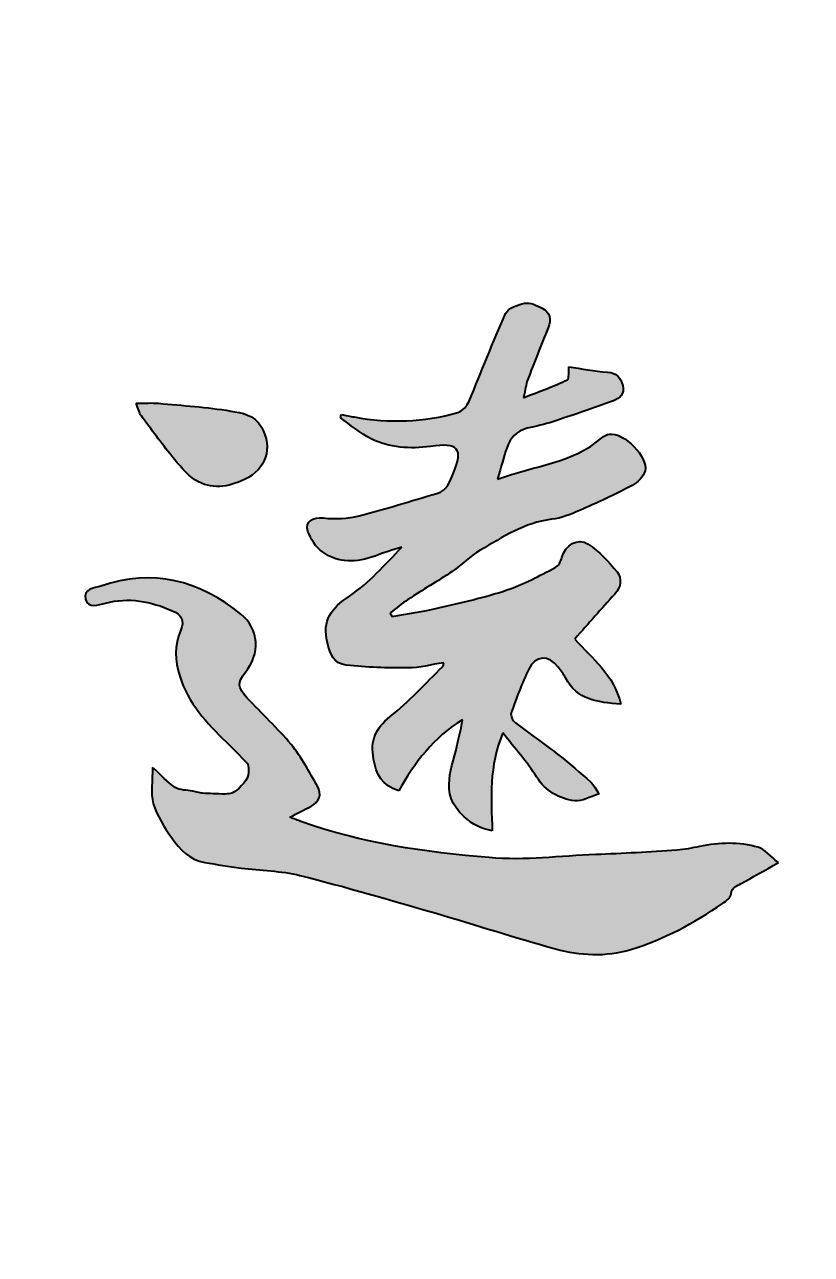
# Model space of a CAD drawing. Extents: x -191212 to 1245715665, y -234495 to 250873.
# Drawn here: x 210077 to 210979, y -73781 to -72371 of the extents above; entities that cross this region are included whole.
import ezdxf

# ---------------------------------------------------------------- set-up
doc = ezdxf.new("R2010")
doc.units = 0
doc.header["$LTSCALE"] = 500
doc.layers.get('0').update_dxf_attribs({"linetype": 'CONTINUOUS'})
doc.layers.get('Defpoints').update_dxf_attribs({"linetype": 'CONTINUOUS'})
doc.layers.add('AXIS', color=3, linetype='CONTINUOUS')
doc.layers.add('TWT_DIM', color=3, linetype='CONTINUOUS')
doc.styles.add('_TCH_DIM_T3', font='SIMPLEX', dxfattribs={"width": 0.705882, "bigfont": 'GBCBIG'})
doc.dimstyles.new('_TCH_ARCH&&200', dxfattribs={"dimtxt": 510, "dimasz": 200, "dimexe": 500, "dimexo": 600, "dimgap": 200, "dimtad": 1, "dimdec": 0, "dimzin": 0, "dimdsep": 46, "dimtxsty": '_TCH_DIM_T3', "dimblk": 'ARCHTICK', "dimcen": 0.09, "dimclrt": 225, "dimazin": 2, "dimtfac": 1, "dimtdec": 0, "dimtix": 1, "dimtmove": 2, "dimatfit": 3, "dimfxl": 1, "dimtolj": 1, "dimtzin": 0, "dimarcsym": 0})
doc.dimstyles.new('_TWT_ARCH&&100', dxfattribs={"dimtxt": 297.5, "dimasz": 100, "dimexe": 250, "dimexo": 300, "dimgap": 100, "dimtad": 1, "dimdec": 0, "dimzin": 0, "dimdsep": 46, "dimtxsty": '_TCH_DIM_T3', "dimblk": 'ARCHTICK', "dimcen": 0.09, "dimclrt": 7, "dimazin": 2, "dimtfac": 1, "dimtdec": 0, "dimtix": 1, "dimtmove": 2, "dimatfit": 3, "dimfxl": 1, "dimtolj": 1, "dimtzin": 0, "dimarcsym": 0})

# ---------------------------------------------------------------- blocks, each defined once
blk = doc.blocks.new('_ArchTick')
at = {"color": 0, "linetype": 'ByBlock', "const_width": 0.4}
blk.add_lwpolyline([(-0.5, -0.5), (0.5, 0.5)], dxfattribs=at)
blk = doc.blocks.new('*D200')
at = {"layer": 'AXIS', "color": 0, "lineweight": -2}
for p, q in [((278887.8, 52433.3), (283787.8, 52433.3)), ((283287.8, 44433.3), (283287.8, 52433.3)), ((278887.8, 44433.3), (283787.8, 44433.3))]:
    blk.add_line(p, q, dxfattribs=at)
at = {"layer": 'Defpoints', "color": 0}
for p in [(278287.8, 52433.3), (283287.8, 52433.3), (278287.8, 44433.3), (161593.6, -91198.8), (162081.3, -91198.8), (161593.6, -92638.9)]:
    blk.add_point(p, dxfattribs=at)
at = {"layer": 'TWT_DIM', "color": 0, "lineweight": -2}
for p, q in [((161893.6, -91198.8), (162331.3, -91198.8)), ((162081.3, -92638.9), (162081.3, -91198.8)), ((161893.6, -92638.9), (162331.3, -92638.9))]:
    blk.add_line(p, q, dxfattribs=at)
at = {"layer": 'AXIS', "color": 0, "lineweight": -2, "xscale": 200, "yscale": 200, "zscale": 200}
for p, rotation in [((283287.8, 52433.3), 90), ((283287.8, 44433.3), 270)]:
    blk.add_blockref('_ArchTick', p, dxfattribs=dict(at, rotation=rotation))
at = {"layer": 'TWT_DIM', "color": 0, "lineweight": -2, "xscale": 100, "yscale": 100, "zscale": 100}
for p, rotation in [((162081.3, -91198.8), 90), ((162081.3, -92638.9), 270)]:
    blk.add_blockref('_ArchTick', p, dxfattribs=dict(at, rotation=rotation))
at = {"layer": 'AXIS', "color": 7, "insert": (282832.8, 48433.3), "char_height": 510, "attachment_point": 5, "rotation": 90, "style": '_TCH_DIM_T3'}
blk.add_mtext('\\A1;8000', dxfattribs=at)
at = {"layer": 'TWT_DIM', "color": 7, "insert": (161832.5, -91918.9), "char_height": 297.5, "attachment_point": 5, "rotation": 90, "style": '_TCH_DIM_T3'}
blk.add_mtext('\\A1;1800', dxfattribs=at)

msp = doc.modelspace()

# ---------------------------------------------------------------- hatches: boundary and pattern name
h = msp.add_hatch(color=256)
edge = h.paths.add_edge_path()
edge.add_spline(control_points=[(210629.7, -72856.4), (210633.8, -72845.5), (210640.6, -72836.6), (210653.2, -72833.8)], knot_values=[72, 72, 72, 72, 73, 73, 73, 73], degree=3, periodic=0)
edge.add_spline(control_points=[(210653.2, -72833.8), (210663, -72831.6), (210673, -72829.3), (210682.5, -72826.2)], knot_values=[71, 71, 71, 71, 72, 72, 72, 72], degree=3, periodic=0)
edge.add_spline(control_points=[(210682.5, -72826.2), (210705.8, -72818.5), (210728.9, -72810.8), (210751.8, -72802.2)], knot_values=[70, 70, 70, 70, 71, 71, 71, 71], degree=3, periodic=0)
edge.add_spline(control_points=[(210751.8, -72802.2), (210758.9, -72799.5), (210765.4, -72794.2), (210762.5, -72784.6)], knot_values=[69, 69, 69, 69, 70, 70, 70, 70], degree=3, periodic=0)
edge.add_spline(control_points=[(210762.5, -72784.6), (210760, -72776), (210755.8, -72770.1), (210745.1, -72769.4)], knot_values=[68, 68, 68, 68, 69, 69, 69, 69], degree=3, periodic=0)
edge.add_spline(control_points=[(210745.1, -72769.4), (210730, -72768.4), (210715, -72765.3), (210700.7, -72763.2)], knot_values=[67, 67, 67, 67, 68, 68, 68, 68], degree=3, periodic=0)
edge.add_spline(control_points=[(210700.7, -72763.2), (210700.3, -72768.4), (210701.5, -72777), (210699.1, -72778.1)], knot_values=[66, 66, 66, 66, 67, 67, 67, 67], degree=3, periodic=0)
edge.add_spline(control_points=[(210699.1, -72778.1), (210683.9, -72785.5), (210667.9, -72791.2), (210648.9, -72798.7)], knot_values=[65, 65, 65, 65, 66, 66, 66, 66], degree=3, periodic=0)
edge.add_spline(control_points=[(210648.9, -72798.7), (210651.1, -72789), (210651.6, -72783.5), (210653.5, -72778.6)], knot_values=[64, 64, 64, 64, 65, 65, 65, 65], degree=3, periodic=0)
edge.add_spline(control_points=[(210653.5, -72778.6), (210661.1, -72758.5), (210669, -72738.5), (210677.1, -72718.6)], knot_values=[63, 63, 63, 63, 64, 64, 64, 64], degree=3, periodic=0)
edge.add_spline(control_points=[(210677.1, -72718.6), (210681.1, -72708.9), (210679.3, -72700.8), (210670.3, -72696)], knot_values=[62, 62, 62, 62, 63, 63, 63, 63], degree=3, periodic=0)
edge.add_spline(control_points=[(210670.3, -72696), (210664.1, -72692.7), (210656.2, -72689.3), (210649.9, -72690.5)], knot_values=[61, 61, 61, 61, 62, 62, 62, 62], degree=3, periodic=0)
edge.add_spline(control_points=[(210649.9, -72690.5), (210642, -72691.9), (210631.2, -72696.1), (210628.4, -72702.3)], knot_values=[60, 60, 60, 60, 61, 61, 61, 61], degree=3, periodic=0)
edge.add_spline(control_points=[(210628.4, -72702.3), (210613.4, -72735.2), (210600.7, -72769.2), (210586.5, -72802.5)], knot_values=[59, 59, 59, 59, 60, 60, 60, 60], degree=3, periodic=0)
edge.add_spline(control_points=[(210586.5, -72802.5), (210584.2, -72807.9), (210578.9, -72814.3), (210573.8, -72815.7)], knot_values=[58, 58, 58, 58, 59, 59, 59, 59], degree=3, periodic=0)
edge.add_spline(control_points=[(210573.8, -72815.7), (210534.7, -72826.8), (210494.9, -72828.1), (210454.9, -72820.8)], knot_values=[57, 57, 57, 57, 58, 58, 58, 58], degree=3, periodic=0)
edge.add_spline(control_points=[(210454.9, -72820.8), (210450, -72819.9), (210445.2, -72818.9), (210440.3, -72818)], knot_values=[56, 56, 56, 56, 57, 57, 57, 57], degree=3, periodic=0)
edge.add_spline(control_points=[(210440.3, -72818), (210439.9, -72819.2), (210439.5, -72820.4), (210439.1, -72821.7)], knot_values=[55, 55, 55, 55, 56, 56, 56, 56], degree=3, periodic=0)
edge.add_spline(control_points=[(210439.1, -72821.7), (210450.7, -72829.8), (210461.6, -72839.4), (210474.2, -72845.7)], knot_values=[54, 54, 54, 54, 55, 55, 55, 55], degree=3, periodic=0)
edge.add_spline(control_points=[(210474.2, -72845.7), (210495.5, -72856.4), (210518.9, -72857.7), (210542.2, -72854.5)], knot_values=[53, 53, 53, 53, 54, 54, 54, 54], degree=3, periodic=0)
edge.add_spline(control_points=[(210542.2, -72854.5), (210573.9, -72850.1), (210580.5, -72856.8), (210568.6, -72885)], knot_values=[52, 52, 52, 52, 53, 53, 53, 53], degree=3, periodic=0)
edge.add_spline(control_points=[(210568.6, -72885), (210564.8, -72894.1), (210561.8, -72905.1), (210549.5, -72908.5)], knot_values=[51, 51, 51, 51, 52, 52, 52, 52], degree=3, periodic=0)
edge.add_spline(control_points=[(210549.5, -72908.5), (210519.8, -72916.8), (210490.5, -72926.6), (210460.6, -72934)], knot_values=[50, 50, 50, 50, 51, 51, 51, 51], degree=3, periodic=0)
edge.add_spline(control_points=[(210460.6, -72934), (210447.5, -72937.2), (210433.1, -72938.1), (210419.6, -72936.6)], knot_values=[49, 49, 49, 49, 50, 50, 50, 50], degree=3, periodic=0)
edge.add_spline(control_points=[(210419.6, -72936.6), (210407.6, -72935.3), (210398, -72940.4), (210401.9, -72951.9)], knot_values=[48, 48, 48, 48, 49, 49, 49, 49], degree=3, periodic=0)
edge.add_spline(control_points=[(210401.9, -72951.9), (210404.8, -72960.7), (210411, -72970.1), (210418.5, -72975.5)], knot_values=[47, 47, 47, 47, 48, 48, 48, 48], degree=3, periodic=0)
edge.add_spline(control_points=[(210418.5, -72975.5), (210437, -72988.7), (210457.8, -72987.9), (210478.8, -72980.2)], knot_values=[46, 46, 46, 46, 47, 47, 47, 47], degree=3, periodic=0)
edge.add_spline(control_points=[(210478.8, -72980.2), (210488.8, -72976.4), (210499.1, -72973.3), (210509.4, -72969.9)], knot_values=[45, 45, 45, 45, 46, 46, 46, 46], degree=3, periodic=0)
edge.add_spline(control_points=[(210509.4, -72969.9), (210490.1, -72990.2), (210471.8, -73011.1), (210449.5, -73026.1)], knot_values=[44, 44, 44, 44, 45, 45, 45, 45], degree=3, periodic=0)
edge.add_spline(control_points=[(210449.5, -73026.1), (210428.7, -73040.1), (210417.8, -73053.7), (210424.2, -73079.6)], knot_values=[43, 43, 43, 43, 44, 44, 44, 44], degree=3, periodic=0)
edge.add_spline(control_points=[(210424.2, -73079.6), (210427.7, -73093.5), (210431.6, -73103.7), (210445.8, -73105.3)], knot_values=[42, 42, 42, 42, 43, 43, 43, 43], degree=3, periodic=0)
edge.add_spline(control_points=[(210445.8, -73105.3), (210469.1, -73107.8), (210492.7, -73108.7), (210516.2, -73108.5)], knot_values=[41, 41, 41, 41, 42, 42, 42, 42], degree=3, periodic=0)
edge.add_spline(control_points=[(210516.2, -73108.5), (210529.8, -73108.4), (210543.4, -73104.7), (210557.6, -73102.5)], knot_values=[40, 40, 40, 40, 41, 41, 41, 41], degree=3, periodic=0)
edge.add_spline(control_points=[(210557.6, -73102.5), (210557.1, -73104.6), (210557.2, -73106.1), (210556.5, -73106.8)], knot_values=[39, 39, 39, 39, 40, 40, 40, 40], degree=3, periodic=0)
edge.add_spline(control_points=[(210556.5, -73106.8), (210536.5, -73126.2), (210517.7, -73147), (210496, -73164.3)], knot_values=[38, 38, 38, 38, 39, 39, 39, 39], degree=3, periodic=0)
edge.add_spline(control_points=[(210496, -73164.3), (210479.1, -73177.9), (210473.2, -73191.6), (210477.1, -73212.9)], knot_values=[37, 37, 37, 37, 38, 38, 38, 38], degree=3, periodic=0)
edge.add_spline(control_points=[(210477.1, -73212.9), (210480.3, -73230.6), (210486.4, -73243.4), (210505.9, -73249.3)], knot_values=[36, 36, 36, 36, 37, 37, 37, 37], degree=3, periodic=0)
edge.add_spline(control_points=[(210505.9, -73249.3), (210524, -73217.3), (210545.9, -73188), (210579, -73167.8)], knot_values=[35, 35, 35, 35, 36, 36, 36, 36], degree=3, periodic=0)
edge.add_spline(control_points=[(210579, -73167.8), (210578, -73176.6), (210575.2, -73184.7), (210573.7, -73193.1)], knot_values=[34, 34, 34, 34, 35, 35, 35, 35], degree=3, periodic=0)
edge.add_spline(control_points=[(210573.7, -73193.1), (210568.5, -73222.2), (210550.4, -73251.2), (210580.8, -73279.2)], knot_values=[33, 33, 33, 33, 34, 34, 34, 34], degree=3, periodic=0)
edge.add_spline(control_points=[(210580.8, -73279.2), (210590.8, -73288.4), (210599.6, -73292.6), (210613.1, -73295.2)], knot_values=[32, 32, 32, 32, 33, 33, 33, 33], degree=3, periodic=0)
edge.add_spline(control_points=[(210613.1, -73295.2), (210611.7, -73257.8), (210609.1, -73221.2), (210625.2, -73183)], knot_values=[31, 31, 31, 31, 32, 32, 32, 32], degree=3, periodic=0)
edge.add_spline(control_points=[(210625.2, -73183), (210639.2, -73201.1), (210652.9, -73216.4), (210663.9, -73233.5)], knot_values=[30, 30, 30, 30, 31, 31, 31, 31], degree=3, periodic=0)
edge.add_spline(control_points=[(210663.9, -73233.5), (210674.6, -73250), (210689.6, -73258.4), (210707.5, -73260.8)], knot_values=[29, 29, 29, 29, 30, 30, 30, 30], degree=3, periodic=0)
edge.add_spline(control_points=[(210707.5, -73260.8), (210715.6, -73261.9), (210724.6, -73256.3), (210735.4, -73253)], knot_values=[28, 28, 28, 28, 29, 29, 29, 29], degree=3, periodic=0)
edge.add_spline(control_points=[(210735.4, -73253), (210731.4, -73247.2), (210729.4, -73242.5), (210726, -73239.4)], knot_values=[27, 27, 27, 27, 28, 28, 28, 28], degree=3, periodic=0)
edge.add_spline(control_points=[(210726, -73239.4), (210714, -73228.7), (210701.8, -73218.2), (210689.2, -73208.4)], knot_values=[26, 26, 26, 26, 27, 27, 27, 27], degree=3, periodic=0)
edge.add_spline(control_points=[(210689.2, -73208.4), (210672.9, -73195.8), (210655.8, -73184.1), (210639.5, -73171.4)], knot_values=[25, 25, 25, 25, 26, 26, 26, 26], degree=3, periodic=0)
edge.add_spline(control_points=[(210639.5, -73171.4), (210636.6, -73169.1), (210633.6, -73163), (210634.6, -73160.1)], knot_values=[24, 24, 24, 24, 25, 25, 25, 25], degree=3, periodic=0)
edge.add_spline(control_points=[(210634.6, -73160.1), (210640.6, -73143), (210647.1, -73126.1), (210654.9, -73109.8)], knot_values=[23, 23, 23, 23, 24, 24, 24, 24], degree=3, periodic=0)
edge.add_spline(control_points=[(210654.9, -73109.8), (210662.6, -73093.8), (210677.7, -73093.3), (210688.4, -73107.6)], knot_values=[22, 22, 22, 22, 23, 23, 23, 23], degree=3, periodic=0)
edge.add_spline(control_points=[(210688.4, -73107.6), (210691.4, -73111.6), (210694.9, -73115.5), (210697.1, -73120)], knot_values=[21, 21, 21, 21, 22, 22, 22, 22], degree=3, periodic=0)
edge.add_spline(control_points=[(210697.1, -73120), (210710, -73145.2), (210733.5, -73147.7), (210760.3, -73150.2)], knot_values=[20, 20, 20, 20, 21, 21, 21, 21], degree=3, periodic=0)
edge.add_spline(control_points=[(210760.3, -73150.2), (210752.9, -73116.2), (210727.4, -73097.5), (210707.5, -73075.5)], knot_values=[19, 19, 19, 19, 20, 20, 20, 20], degree=3, periodic=0)
edge.add_spline(control_points=[(210707.5, -73075.5), (210723.4, -73057.6), (210738.2, -73040.5), (210753.4, -73023.9)], knot_values=[18, 18, 18, 18, 19, 19, 19, 19], degree=3, periodic=0)
edge.add_spline(control_points=[(210753.4, -73023.9), (210761, -73015.7), (210761.9, -73005.9), (210756, -72998.4)], knot_values=[17, 17, 17, 17, 18, 18, 18, 18], degree=3, periodic=0)
edge.add_spline(control_points=[(210756, -72998.4), (210746.5, -72986.5), (210735.6, -72974.8), (210723, -72966.5)], knot_values=[16, 16, 16, 16, 17, 17, 17, 17], degree=3, periodic=0)
edge.add_spline(control_points=[(210723, -72966.5), (210711, -72958.6), (210696.2, -72968), (210692.9, -72981.7)], knot_values=[15, 15, 15, 15, 16, 16, 16, 16], degree=3, periodic=0)
edge.add_spline(control_points=[(210692.9, -72981.7), (210691.9, -72986.2), (210688.8, -72991.6), (210685.1, -72993.5)], knot_values=[14, 14, 14, 14, 15, 15, 15, 15], degree=3, periodic=0)
edge.add_spline(control_points=[(210685.1, -72993.5), (210667, -73002.8), (210649, -73012.8), (210629.9, -73019.1)], knot_values=[13, 13, 13, 13, 14, 14, 14, 14], degree=3, periodic=0)
edge.add_spline(control_points=[(210629.9, -73019.1), (210604.3, -73027.7), (210577.9, -73033.6), (210551.5, -73039.7)], knot_values=[12, 12, 12, 12, 13, 13, 13, 13], degree=3, periodic=0)
edge.add_spline(control_points=[(210551.5, -73039.7), (210533.9, -73043.8), (210515.9, -73046.3), (210498, -73049.5)], knot_values=[11, 11, 11, 11, 12, 12, 12, 12], degree=3, periodic=0)
edge.add_spline(control_points=[(210498, -73049.5), (210497.4, -73048.1), (210496.8, -73046.8), (210496.2, -73045.4)], knot_values=[10, 10, 10, 10, 11, 11, 11, 11], degree=3, periodic=0)
edge.add_spline(control_points=[(210496.2, -73045.4), (210502.9, -73040.2), (210509.4, -73034.7), (210516.5, -73030)], knot_values=[9, 9, 9, 9, 10, 10, 10, 10], degree=3, periodic=0)
edge.add_spline(control_points=[(210516.5, -73030), (210533.2, -73019.1), (210550.5, -73009), (210567.1, -72997.9)], knot_values=[8, 8, 8, 8, 9, 9, 9, 9], degree=3, periodic=0)
edge.add_spline(control_points=[(210567.1, -72997.9), (210578.2, -72990.4), (210587.7, -72980.3), (210599.2, -72973.6)], knot_values=[7, 7, 7, 7, 8, 8, 8, 8], degree=3, periodic=0)
edge.add_spline(control_points=[(210599.2, -72973.6), (210625, -72958.6), (210650, -72941.9), (210681, -72938.1)], knot_values=[6, 6, 6, 6, 7, 7, 7, 7], degree=3, periodic=0)
edge.add_spline(control_points=[(210681, -72938.1), (210692, -72936.8), (210702.8, -72932.5), (210713.1, -72928)], knot_values=[5, 5, 5, 5, 6, 6, 6, 6], degree=3, periodic=0)
edge.add_spline(control_points=[(210713.1, -72928), (210733.4, -72919.1), (210753.7, -72909.8), (210773.2, -72899.4)], knot_values=[4, 4, 4, 4, 5, 5, 5, 5], degree=3, periodic=0)
edge.add_spline(control_points=[(210773.2, -72899.4), (210779.5, -72896), (210786.5, -72889.1), (210788.1, -72882.6)], knot_values=[3, 3, 3, 3, 4, 4, 4, 4], degree=3, periodic=0)
edge.add_spline(control_points=[(210788.1, -72882.6), (210792.1, -72866.6), (210763.7, -72838.2), (210747.4, -72840.4)], knot_values=[2, 2, 2, 2, 3, 3, 3, 3], degree=3, periodic=0)
edge.add_spline(control_points=[(210747.4, -72840.4), (210744.3, -72840.8), (210741, -72842.6), (210738.6, -72844.7)], knot_values=[1, 1, 1, 1, 2, 2, 2, 2], degree=3, periodic=0)
edge.add_spline(control_points=[(210738.6, -72844.7), (210705.1, -72873.8), (210661.6, -72876.4), (210619.2, -72892.2)], knot_values=[0, 0, 0, 0, 1, 1, 1, 1], degree=3, periodic=0)
edge.add_spline(control_points=[(210619.2, -72892.2), (210623.5, -72877.4), (210625.8, -72866.6), (210629.7, -72856.4)], knot_values=[73, 73, 73, 73, 74, 74, 74, 74], degree=3, periodic=0)
edge = h.paths.add_edge_path()
edge.add_spline(control_points=[(210329.4, -72892.4), (210354.3, -72880.5), (210362, -72856.6), (210348.6, -72832.4)], knot_values=[3, 3, 3, 3, 4, 4, 4, 4], degree=3, periodic=0)
edge.add_spline(control_points=[(210348.6, -72832.4), (210340.6, -72817.9), (210326.2, -72816.1), (210313.5, -72814)], knot_values=[2, 2, 2, 2, 3, 3, 3, 3], degree=3, periodic=0)
edge.add_spline(control_points=[(210313.5, -72814), (210286.2, -72809.4), (210258.5, -72807.7), (210230.8, -72805.1)], knot_values=[1, 1, 1, 1, 2, 2, 2, 2], degree=3, periodic=0)
edge.add_spline(control_points=[(210230.8, -72805.1), (210223.1, -72804.4), (210215.2, -72805), (210205.1, -72805)], knot_values=[0, 0, 0, 0, 1, 1, 1, 1], degree=3, periodic=0)
edge.add_spline(control_points=[(210205.1, -72805), (210207.7, -72811.5), (210208.6, -72816.1), (210211.1, -72819.6)], knot_values=[7, 7, 7, 7, 8, 8, 8, 8], degree=3, periodic=0)
edge.add_spline(control_points=[(210211.1, -72819.6), (210222.5, -72835.2), (210233.8, -72850.7), (210246.1, -72865.6)], knot_values=[6, 6, 6, 6, 7, 7, 7, 7], degree=3, periodic=0)
edge.add_spline(control_points=[(210246.1, -72865.6), (210254.2, -72875.5), (210262.5, -72886.7), (210273.1, -72893.2)], knot_values=[5, 5, 5, 5, 6, 6, 6, 6], degree=3, periodic=0)
edge.add_spline(control_points=[(210273.1, -72893.2), (210291.1, -72904.3), (210310.3, -72901.6), (210329.4, -72892.4)], knot_values=[4, 4, 4, 4, 5, 5, 5, 5], degree=3, periodic=0)
edge = h.paths.add_edge_path()
edge.add_spline(control_points=[(210330.2, -73113.5), (210347.5, -73092.3), (210346.4, -73064.2), (210325.2, -73046.9)], knot_values=[26, 26, 26, 26, 27, 27, 27, 27], degree=3, periodic=0)
edge.add_spline(control_points=[(210325.2, -73046.9), (210277.6, -73008.2), (210224.2, -72994.1), (210164.5, -73014.7)], knot_values=[27, 27, 27, 27, 28, 28, 28, 28], degree=3, periodic=0)
edge.add_spline(control_points=[(210164.5, -73014.7), (210157.2, -73017.2), (210143.7, -73018), (210147.1, -73029.8)], knot_values=[28, 28, 28, 28, 29, 29, 29, 29], degree=3, periodic=0)
edge.add_spline(control_points=[(210147.1, -73029.8), (210150.4, -73041), (210161.9, -73036.2), (210170, -73034.1)], knot_values=[29, 29, 29, 29, 30, 30, 30, 30], degree=3, periodic=0)
edge.add_spline(control_points=[(210170, -73034.1), (210196.7, -73027.1), (210221.8, -73032.1), (210246.4, -73042.9)], knot_values=[30, 30, 30, 30, 31, 31, 31, 31], degree=3, periodic=0)
edge.add_spline(control_points=[(210246.4, -73042.9), (210257, -73047.6), (210260.9, -73053.8), (210255.9, -73065.8)], knot_values=[31, 31, 31, 31, 32, 32, 32, 32], degree=3, periodic=0)
edge.add_spline(control_points=[(210255.9, -73065.8), (210248.7, -73082.7), (210249.5, -73100.3), (210255, -73117.9)], knot_values=[32, 32, 32, 32, 33, 33, 33, 33], degree=3, periodic=0)
edge.add_spline(control_points=[(210255, -73117.9), (210264.7, -73148.8), (210285.8, -73171.6), (210308.4, -73193.4)], knot_values=[33, 33, 33, 33, 34, 34, 34, 34], degree=3, periodic=0)
edge.add_spline(control_points=[(210308.4, -73193.4), (210316.1, -73200.9), (210323.4, -73208.8), (210332.9, -73218.5)], knot_values=[34, 34, 34, 34, 35, 35, 35, 35], degree=3, periodic=0)
edge.add_spline(control_points=[(210332.9, -73218.5), (210336.2, -73233), (210330.9, -73238.4), (210323, -73246.2)], knot_values=[35, 35, 35, 35, 36, 36, 36, 36], degree=3, periodic=0)
edge.add_spline(control_points=[(210323, -73246.2), (210315.4, -73253.2), (210313.9, -73252.4), (210306.9, -73253.2)], knot_values=[36, 36, 36, 36, 37, 37, 37, 37], degree=3, periodic=0)
edge.add_spline(control_points=[(210306.9, -73253.2), (210296.9, -73252.7), (210289.5, -73252.6), (210281.1, -73252.2)], knot_values=[37, 37, 37, 37, 38, 38, 38, 38], degree=3, periodic=0)
edge.add_spline(control_points=[(210281.1, -73252.2), (210281.1, -73252.2), (210273.5, -73250.3), (210270, -73249.9)], knot_values=[38.000036, 38.000036, 38.000036, 38.000036, 39, 39, 39, 39], degree=3, periodic=0)
edge.add_spline(control_points=[(210270, -73249.9), (210263.2, -73248.5), (210255.3, -73248.9), (210249.9, -73245.4)], knot_values=[0, 0, 0, 0, 1, 1, 1, 1], degree=3, periodic=0)
edge.add_spline(control_points=[(210249.9, -73245.4), (210241, -73239.7), (210233.8, -73231.4), (210224, -73222.6)], knot_values=[1, 1, 1, 1, 2, 2, 2, 2], degree=3, periodic=0)
edge.add_spline(control_points=[(210224, -73222.6), (210224, -73237.6), (210221.2, -73251.6), (210224.7, -73263.9)], knot_values=[2, 2, 2, 2, 3, 3, 3, 3], degree=3, periodic=0)
edge.add_spline(control_points=[(210224.7, -73263.9), (210228.8, -73277.9), (210237.4, -73291.2), (210245.9, -73303.4)], knot_values=[3, 3, 3, 3, 4, 4, 4, 4], degree=3, periodic=0)
edge.add_spline(control_points=[(210245.9, -73303.4), (210255.1, -73316.6), (210266.4, -73328.4), (210283.6, -73331.4)], knot_values=[4, 4, 4, 4, 5, 5, 5, 5], degree=3, periodic=0)
edge.add_spline(control_points=[(210283.6, -73331.4), (210297.5, -73333.8), (210311.4, -73336.2), (210325.3, -73338)], knot_values=[5, 5, 5, 5, 6, 6, 6, 6], degree=3, periodic=0)
edge.add_spline(control_points=[(210325.3, -73338), (210347.8, -73340.9), (210371, -73340.9), (210392.8, -73346.4)], knot_values=[6, 6, 6, 6, 7, 7, 7, 7], degree=3, periodic=0)
edge.add_spline(control_points=[(210392.8, -73346.4), (210445.1, -73359.5), (210496.9, -73374.8), (210548.7, -73389.8)], knot_values=[7, 7, 7, 7, 8, 8, 8, 8], degree=3, periodic=0)
edge.add_spline(control_points=[(210548.7, -73389.8), (210594.4, -73403.1), (210639.6, -73418), (210685.5, -73430.5)], knot_values=[8, 8, 8, 8, 9, 9, 9, 9], degree=3, periodic=0)
edge.add_spline(control_points=[(210685.5, -73430.5), (210713.8, -73438.2), (210743, -73439.9), (210771.8, -73431.2)], knot_values=[9, 9, 9, 9, 10, 10, 10, 10], degree=3, periodic=0)
edge.add_spline(control_points=[(210771.8, -73431.2), (210809.8, -73419.7), (210844.2, -73400.9), (210876.9, -73378.5)], knot_values=[10, 10, 10, 10, 11, 11, 11, 11], degree=3, periodic=0)
edge.add_spline(control_points=[(210876.9, -73378.5), (210880.9, -73375.7), (210886.6, -73371.5), (210886.9, -73367.6)], knot_values=[11, 11, 11, 11, 12, 12, 12, 12], degree=3, periodic=0)
edge.add_spline(control_points=[(210886.9, -73367.6), (210887.4, -73359.4), (210893.1, -73358.5), (210898.1, -73355.7)], knot_values=[12, 12, 12, 12, 13, 13, 13, 13], degree=3, periodic=0)
edge.add_spline(control_points=[(210898.1, -73355.7), (210911.4, -73348.3), (210924.6, -73340.8), (210940.9, -73331.7)], knot_values=[13, 13, 13, 13, 14, 14, 14, 14], degree=3, periodic=0)
edge.add_spline(control_points=[(210940.9, -73331.7), (210930.8, -73323.8), (210925.1, -73316.1), (210917.8, -73314.1)], knot_values=[14, 14, 14, 14, 15, 15, 15, 15], degree=3, periodic=0)
edge.add_spline(control_points=[(210917.8, -73314.1), (210895.8, -73308), (210873.1, -73308.4), (210850.6, -73313.1)], knot_values=[15, 15, 15, 15, 16, 16, 16, 16], degree=3, periodic=0)
edge.add_spline(control_points=[(210850.6, -73313.1), (210842, -73314.9), (210833.3, -73316.9), (210824.6, -73317.5)], knot_values=[16, 16, 16, 16, 17, 17, 17, 17], degree=3, periodic=0)
edge.add_spline(control_points=[(210824.6, -73317.5), (210793.6, -73319.5), (210762.6, -73321.4), (210731.6, -73322.5)], knot_values=[17, 17, 17, 17, 18, 18, 18, 18], degree=3, periodic=0)
edge.add_spline(control_points=[(210731.6, -73322.5), (210691, -73323.9), (210650.7, -73329.6), (210609.6, -73326)], knot_values=[18, 18, 18, 18, 19, 19, 19, 19], degree=3, periodic=0)
edge.add_spline(control_points=[(210609.6, -73326), (210536.1, -73319.6), (210463.6, -73309.6), (210393.9, -73284.5)], knot_values=[19, 19, 19, 19, 20, 20, 20, 20], degree=3, periodic=0)
edge.add_spline(control_points=[(210393.9, -73284.5), (210389.9, -73283.1), (210386, -73281.5), (210381.2, -73279.7)], knot_values=[20, 20, 20, 20, 21, 21, 21, 21], degree=3, periodic=0)
edge.add_spline(control_points=[(210381.2, -73279.7), (210390.3, -73274.9), (210397.8, -73271.2), (210405.1, -73267.2)], knot_values=[21, 21, 21, 21, 22, 22, 22, 22], degree=3, periodic=0)
edge.add_spline(control_points=[(210405.1, -73267.2), (210415, -73262), (210418.3, -73253.6), (210412.8, -73244)], knot_values=[22, 22, 22, 22, 23, 23, 23, 23], degree=3, periodic=0)
edge.add_spline(control_points=[(210412.8, -73244), (210403.4, -73227.7), (210394.5, -73210.8), (210382.7, -73196.4)], knot_values=[23, 23, 23, 23, 24, 24, 24, 24], degree=3, periodic=0)
edge.add_spline(control_points=[(210382.7, -73196.4), (210367.2, -73177.6), (210349.1, -73160.9), (210332.4, -73143.1)], knot_values=[24, 24, 24, 24, 25, 25, 25, 25], degree=3, periodic=0)
edge.add_spline(control_points=[(210332.4, -73143.1), (210321.2, -73131.2), (210321, -73124.8), (210330.2, -73113.5)], knot_values=[25, 25, 25, 25, 26, 26, 26, 26], degree=3, periodic=0)

# ---------------------------------------------------------------- linework, layer by layer
for points in [[(210628.4, -72702.3), (210631.2, -72696.1), (210642, -72691.9), (210649.9, -72690.5)], [(210649.9, -72690.5), (210656.2, -72689.3), (210664.1, -72692.7), (210670.3, -72696)], [(210586.5, -72802.5), (210600.7, -72769.2), (210613.4, -72735.2), (210628.4, -72702.3)], [(210670.3, -72696), (210679.3, -72700.8), (210681.1, -72708.9), (210677.1, -72718.6)], [(210677.1, -72718.6), (210669, -72738.5), (210661.1, -72758.5), (210653.5, -72778.6)], [(210699.1, -72778.1), (210701.5, -72777), (210700.3, -72768.4), (210700.7, -72763.2)], [(210700.7, -72763.2), (210715, -72765.3), (210730, -72768.4), (210745.1, -72769.4)], [(210648.9, -72798.7), (210667.9, -72791.2), (210683.9, -72785.5), (210699.1, -72778.1)], [(210745.1, -72769.4), (210755.8, -72770.1), (210760, -72776), (210762.5, -72784.6)], [(210653.5, -72778.6), (210651.6, -72783.5), (210651.1, -72789), (210648.9, -72798.7)], [(210762.5, -72784.6), (210765.4, -72794.2), (210758.9, -72799.5), (210751.8, -72802.2)], [(210205.1, -72805), (210215.2, -72805), (210223.1, -72804.4), (210230.8, -72805.1)], [(210211.1, -72819.6), (210208.6, -72816.1), (210207.7, -72811.5), (210205.1, -72805)], [(210230.8, -72805.1), (210258.5, -72807.7), (210286.2, -72809.4), (210313.5, -72814)], [(210573.8, -72815.7), (210578.9, -72814.3), (210584.2, -72807.9), (210586.5, -72802.5)], [(210751.8, -72802.2), (210728.9, -72810.8), (210705.8, -72818.5), (210682.5, -72826.2)], [(210246.1, -72865.6), (210233.8, -72850.7), (210222.5, -72835.2), (210211.1, -72819.6)], [(210313.5, -72814), (210326.2, -72816.1), (210340.6, -72817.9), (210348.6, -72832.4)], [(210439.1, -72821.7), (210439.5, -72820.4), (210439.9, -72819.2), (210440.3, -72818)], [(210440.3, -72818), (210445.2, -72818.9), (210450, -72819.9), (210454.9, -72820.8)], [(210454.9, -72820.8), (210494.9, -72828.1), (210534.7, -72826.8), (210573.8, -72815.7)], [(210348.6, -72832.4), (210362, -72856.6), (210354.3, -72880.5), (210329.4, -72892.4)], [(210474.2, -72845.7), (210461.6, -72839.4), (210450.7, -72829.8), (210439.1, -72821.7)], [(210653.2, -72833.8), (210640.6, -72836.6), (210633.8, -72845.5), (210629.7, -72856.4)], [(210682.5, -72826.2), (210673, -72829.3), (210663, -72831.6), (210653.2, -72833.8)], [(210542.2, -72854.5), (210518.9, -72857.7), (210495.5, -72856.4), (210474.2, -72845.7)], [(210619.2, -72892.2), (210661.6, -72876.4), (210705.1, -72873.8), (210738.6, -72844.7)], [(210738.6, -72844.7), (210741, -72842.6), (210744.3, -72840.8), (210747.4, -72840.4)], [(210747.4, -72840.4), (210763.7, -72838.2), (210792.1, -72866.6), (210788.1, -72882.6)], [(210568.6, -72885), (210580.5, -72856.8), (210573.9, -72850.1), (210542.2, -72854.5)], [(210629.7, -72856.4), (210625.8, -72866.6), (210623.5, -72877.4), (210619.2, -72892.2)], [(210273.1, -72893.2), (210262.5, -72886.7), (210254.2, -72875.5), (210246.1, -72865.6)], [(210549.5, -72908.5), (210561.8, -72905.1), (210564.8, -72894.1), (210568.6, -72885)], [(210788.1, -72882.6), (210786.5, -72889.1), (210779.5, -72896), (210773.2, -72899.4)], [(210329.4, -72892.4), (210310.3, -72901.6), (210291.1, -72904.3), (210273.1, -72893.2)], [(210773.2, -72899.4), (210753.7, -72909.8), (210733.4, -72919.1), (210713.1, -72928)], [(210460.6, -72934), (210490.5, -72926.6), (210519.8, -72916.8), (210549.5, -72908.5)], [(210713.1, -72928), (210702.8, -72932.5), (210692, -72936.8), (210681, -72938.1)], [(210401.9, -72951.9), (210398, -72940.4), (210407.6, -72935.3), (210419.6, -72936.6)], [(210419.6, -72936.6), (210433.1, -72938.1), (210447.5, -72937.2), (210460.6, -72934)], [(210681, -72938.1), (210650, -72941.9), (210625, -72958.6), (210599.2, -72973.6)], [(210418.5, -72975.5), (210411, -72970.1), (210404.8, -72960.7), (210401.9, -72951.9)], [(210692.9, -72981.7), (210696.2, -72968), (210711, -72958.6), (210723, -72966.5)], [(210478.8, -72980.2), (210457.8, -72987.9), (210437, -72988.7), (210418.5, -72975.5)], [(210449.5, -73026.1), (210471.8, -73011.1), (210490.1, -72990.2), (210509.4, -72969.9)], [(210509.4, -72969.9), (210499.1, -72973.3), (210488.8, -72976.4), (210478.8, -72980.2)], [(210599.2, -72973.6), (210587.7, -72980.3), (210578.2, -72990.4), (210567.1, -72997.9)], [(210723, -72966.5), (210735.6, -72974.8), (210746.5, -72986.5), (210756, -72998.4)], [(210685.1, -72993.5), (210688.8, -72991.6), (210691.9, -72986.2), (210692.9, -72981.7)], [(210325.2, -73046.9), (210277.6, -73008.2), (210224.2, -72994.1), (210164.5, -73014.7)], [(210567.1, -72997.9), (210550.5, -73009), (210533.2, -73019.1), (210516.5, -73030)], [(210629.9, -73019.1), (210649, -73012.8), (210667, -73002.8), (210685.1, -72993.5)], [(210756, -72998.4), (210761.9, -73005.9), (210761, -73015.7), (210753.4, -73023.9)], [(210164.5, -73014.7), (210157.2, -73017.2), (210143.7, -73018), (210147.1, -73029.8)], [(210147.1, -73029.8), (210150.4, -73041), (210161.9, -73036.2), (210170, -73034.1)], [(210170, -73034.1), (210196.7, -73027.1), (210221.8, -73032.1), (210246.4, -73042.9)], [(210424.2, -73079.6), (210417.8, -73053.7), (210428.7, -73040.1), (210449.5, -73026.1)], [(210516.5, -73030), (210509.4, -73034.7), (210502.9, -73040.2), (210496.2, -73045.4)], [(210551.5, -73039.7), (210577.9, -73033.6), (210604.3, -73027.7), (210629.9, -73019.1)], [(210753.4, -73023.9), (210738.2, -73040.5), (210723.4, -73057.6), (210707.5, -73075.5)], [(210246.4, -73042.9), (210257, -73047.6), (210260.9, -73053.8), (210255.9, -73065.8)], [(210496.2, -73045.4), (210496.8, -73046.8), (210497.4, -73048.1), (210498, -73049.5)], [(210498, -73049.5), (210515.9, -73046.3), (210533.9, -73043.8), (210551.5, -73039.7)], [(210330.2, -73113.5), (210347.5, -73092.3), (210346.4, -73064.2), (210325.2, -73046.9)], [(210255.9, -73065.8), (210248.7, -73082.7), (210249.5, -73100.3), (210255, -73117.9)], [(210445.8, -73105.3), (210431.6, -73103.7), (210427.7, -73093.5), (210424.2, -73079.6)], [(210707.5, -73075.5), (210727.4, -73097.5), (210752.9, -73116.2), (210760.3, -73150.2)], [(210688.4, -73107.6), (210677.7, -73093.3), (210662.6, -73093.8), (210654.9, -73109.8)], [(210332.4, -73143.1), (210321.2, -73131.2), (210321, -73124.8), (210330.2, -73113.5)], [(210516.2, -73108.5), (210492.7, -73108.7), (210469.1, -73107.8), (210445.8, -73105.3)], [(210496, -73164.3), (210517.7, -73147), (210536.5, -73126.2), (210556.5, -73106.8)], [(210557.6, -73102.5), (210543.4, -73104.7), (210529.8, -73108.4), (210516.2, -73108.5)], [(210556.5, -73106.8), (210557.2, -73106.1), (210557.1, -73104.6), (210557.6, -73102.5)], [(210654.9, -73109.8), (210647.1, -73126.1), (210640.6, -73143), (210634.6, -73160.1)], [(210697.1, -73120), (210694.9, -73115.5), (210691.4, -73111.6), (210688.4, -73107.6)], [(210255, -73117.9), (210264.7, -73148.8), (210285.8, -73171.6), (210308.4, -73193.4)], [(210760.3, -73150.2), (210733.5, -73147.7), (210710, -73145.2), (210697.1, -73120)], [(210382.7, -73196.4), (210367.2, -73177.6), (210349.1, -73160.9), (210332.4, -73143.1)], [(210477.1, -73212.9), (210473.2, -73191.6), (210479.1, -73177.9), (210496, -73164.3)], [(210579, -73167.8), (210545.9, -73188), (210524, -73217.3), (210505.9, -73249.3)], [(210573.7, -73193.1), (210575.2, -73184.7), (210578, -73176.6), (210579, -73167.8)], [(210634.6, -73160.1), (210633.6, -73163), (210636.6, -73169.1), (210639.5, -73171.4)], [(210639.5, -73171.4), (210655.8, -73184.1), (210672.9, -73195.8), (210689.2, -73208.4)], [(210625.2, -73183), (210609.1, -73221.2), (210611.7, -73257.8), (210613.1, -73295.2)], [(210663.9, -73233.5), (210652.9, -73216.4), (210639.2, -73201.1), (210625.2, -73183)], [(210308.4, -73193.4), (210316.1, -73200.9), (210323.4, -73208.8), (210332.9, -73218.5)], [(210412.8, -73244), (210403.4, -73227.7), (210394.5, -73210.8), (210382.7, -73196.4)], [(210580.8, -73279.2), (210550.4, -73251.2), (210568.5, -73222.2), (210573.7, -73193.1)], [(210505.9, -73249.3), (210486.4, -73243.4), (210480.3, -73230.6), (210477.1, -73212.9)], [(210689.2, -73208.4), (210701.8, -73218.2), (210714, -73228.7), (210726, -73239.4)], [(210224, -73222.6), (210224, -73237.6), (210221.2, -73251.6), (210224.7, -73263.9)], [(210249.9, -73245.4), (210241, -73239.7), (210233.8, -73231.4), (210224, -73222.6)], [(210332.9, -73218.5), (210336.2, -73233), (210330.9, -73238.4), (210323, -73246.2)], [(210707.5, -73260.8), (210689.6, -73258.4), (210674.6, -73250), (210663.9, -73233.5)], [(210726, -73239.4), (210729.4, -73242.5), (210731.4, -73247.2), (210735.4, -73253)], [(210270, -73249.9), (210263.2, -73248.5), (210255.3, -73248.9), (210249.9, -73245.4)], [(210281.1, -73252.2), (210281.1, -73252.2), (210273.5, -73250.3), (210270, -73249.9)], [(210306.9, -73253.2), (210296.9, -73252.7), (210289.5, -73252.6), (210281.1, -73252.2)], [(210323, -73246.2), (210315.4, -73253.2), (210313.9, -73252.4), (210306.9, -73253.2)], [(210405.1, -73267.2), (210415, -73262), (210418.3, -73253.6), (210412.8, -73244)], [(210735.4, -73253), (210724.6, -73256.3), (210715.6, -73261.9), (210707.5, -73260.8)], [(210224.7, -73263.9), (210228.8, -73277.9), (210237.4, -73291.2), (210245.9, -73303.4)], [(210381.2, -73279.7), (210390.3, -73274.9), (210397.8, -73271.2), (210405.1, -73267.2)], [(210393.9, -73284.5), (210389.9, -73283.1), (210386, -73281.5), (210381.2, -73279.7)], [(210609.6, -73326), (210536.1, -73319.6), (210463.6, -73309.6), (210393.9, -73284.5)], [(210613.1, -73295.2), (210599.6, -73292.6), (210590.8, -73288.4), (210580.8, -73279.2)], [(210245.9, -73303.4), (210255.1, -73316.6), (210266.4, -73328.4), (210283.6, -73331.4)], [(210850.6, -73313.1), (210842, -73314.9), (210833.3, -73316.9), (210824.6, -73317.5)], [(210917.8, -73314.1), (210895.8, -73308), (210873.1, -73308.4), (210850.6, -73313.1)], [(210731.6, -73322.5), (210691, -73323.9), (210650.7, -73329.6), (210609.6, -73326)], [(210824.6, -73317.5), (210793.6, -73319.5), (210762.6, -73321.4), (210731.6, -73322.5)], [(210940.9, -73331.7), (210930.8, -73323.8), (210925.1, -73316.1), (210917.8, -73314.1)], [(210283.6, -73331.4), (210297.5, -73333.8), (210311.4, -73336.2), (210325.3, -73338)], [(210325.3, -73338), (210347.8, -73340.9), (210371, -73340.9), (210392.8, -73346.4)], [(210898.1, -73355.7), (210911.4, -73348.3), (210924.6, -73340.8), (210940.9, -73331.7)], [(210392.8, -73346.4), (210445.1, -73359.5), (210496.9, -73374.8), (210548.7, -73389.8)], [(210886.9, -73367.6), (210887.4, -73359.4), (210893.1, -73358.5), (210898.1, -73355.7)], [(210876.9, -73378.5), (210880.9, -73375.7), (210886.6, -73371.5), (210886.9, -73367.6)], [(210771.8, -73431.2), (210809.8, -73419.7), (210844.2, -73400.9), (210876.9, -73378.5)], [(210548.7, -73389.8), (210594.4, -73403.1), (210639.6, -73418), (210685.5, -73430.5)], [(210685.5, -73430.5), (210713.8, -73438.2), (210743, -73439.9), (210771.8, -73431.2)]]:
    msp.add_open_spline(points, degree=3)

# ---------------------------------------------------------------- dimensions: what is measured, and where the dimension line sits
at = {"layer": 'AXIS'}
dim = msp.add_aligned_dim(p1=(278287.8, 44433.3), p2=(278287.8, 52433.3), distance=-5000, dimstyle='_TCH_ARCH&&200', override={"dimclrt": 7}, dxfattribs=at)
dim.commit()
dim.dimension.update_dxf_attribs({"geometry": '*D200', "text_midpoint": (282832.8, 48433.3)})
at = {"layer": 'TWT_DIM'}
dim = msp.add_aligned_dim(p1=(161593.6, -92638.9, 33805.3), p2=(161593.6, -91198.8, 33805.3), distance=-487.7, text='1800', dimstyle='_TWT_ARCH&&100', dxfattribs=at)
dim.commit()
dim.dimension.update_dxf_attribs({"geometry": '*D200', "text_midpoint": (161832.5, -91918.9, 33805.3)})

doc.saveas('drawing.dxf')
